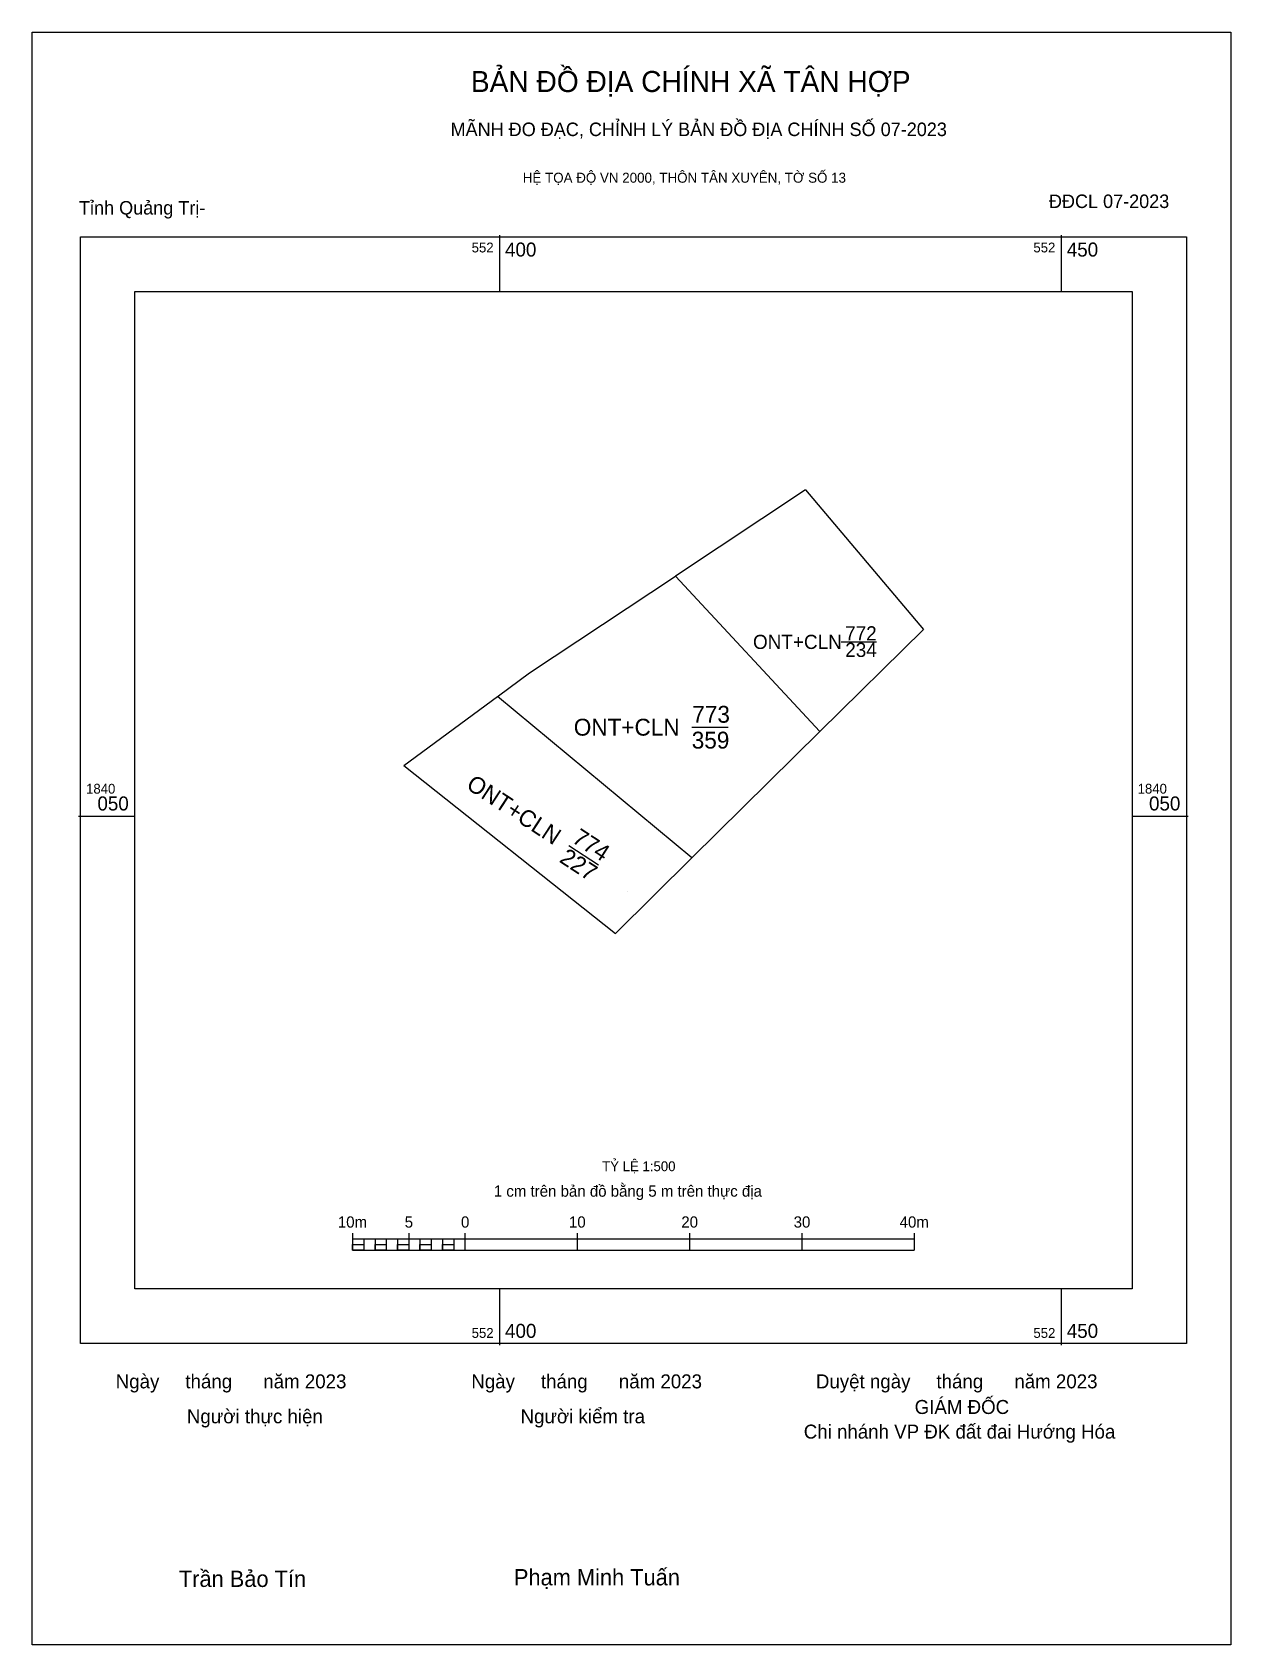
# Model space of a CAD drawing. Extents: x 552358 to 552465, y 1839976 to 1840120.
import ezdxf

# ---------------------------------------------------------------- set-up
doc = ezdxf.new("R2010")
doc.units = 0
for name, color, linetype in [('Level 10', 7, 'Continuous'), ('Level 13', 7, 'Continuous'), ('Level 15', 7, 'Continuous'), ('Level 27', 7, 'Continuous'), ('Level 6', 7, 'Continuous'), ('Level 62', 7, 'Continuous'), ('Level 63', 7, 'Continuous'), ('Level 9', 7, 'Continuous')]:
    doc.layers.add(name, color=color, linetype=linetype)

msp = doc.modelspace()

# ---------------------------------------------------------------- linework, layer by layer
at = {"layer": 'Level 10'}
for p, q in [((552427.23, 1840079.02), (552415.68, 1840071.34)), ((552427.23, 1840079.02), (552437.74, 1840066.61)), ((552428.53, 1840057.52), (552437.74, 1840066.61)), ((552391.5, 1840054.51), (552399.84, 1840060.64)), ((552391.5, 1840054.51), (552410.32, 1840039.56)), ((552410.32, 1840039.56), (552417.13, 1840046.28))]:
    msp.add_line(p, q, dxfattribs=at)
msp.add_lwpolyline([(552402.69, 1840062.74), (552415.68, 1840071.34), (552428.53, 1840057.52), (552417.13, 1840046.28), (552399.84, 1840060.64), (552399.92, 1840060.7)], close=True, dxfattribs=at)
at = {"layer": 'Level 13'}
for p, q in [((552430.41, 1840065.5), (552433.55, 1840065.5)), ((552417.12, 1840057.91), (552420.35, 1840057.91)), ((552406.19, 1840047.4), (552408.82, 1840045.68))]:
    msp.add_line(p, q, dxfattribs=at)
at = {"layer": 'Level 15'}
msp.add_lwpolyline([(552358.42, 1840119.74), (552465.1, 1840119.74), (552465.1, 1839976.28), (552358.42, 1839976.28)], close=True, dxfattribs=at)
at = {"layer": 'Level 27'}
for p, q in [((552415.68, 1840071.34), (552415.68, 1840071.34)), ((552399.84, 1840060.64), (552399.83, 1840060.64)), ((552428.53, 1840057.52), (552428.53, 1840057.52)), ((552428.53, 1840057.52), (552428.53, 1840057.52)), ((552411.37, 1840043.32), (552411.37, 1840043.31)), ((552411.37, 1840043.32), (552411.37, 1840043.31))]:
    msp.add_line(p, q, dxfattribs=at)
at = {"layer": 'Level 62'}
msp.add_lwpolyline([(552367.55, 1840096.68), (552456.31, 1840096.68), (552456.31, 1840007.93), (552367.55, 1840007.93)], close=True, dxfattribs=at)
at = {"layer": 'Level 63'}
for p, q in [((552400, 1840101.68), (552400, 1840096.68)), ((552450, 1840101.68), (552450, 1840096.68)), ((552362.55, 1840050), (552367.55, 1840050)), ((552456.31, 1840050), (552461.31, 1840050)), ((552386.93, 1840012.89), (552386.93, 1840011.39)), ((552391.93, 1840012.89), (552391.93, 1840011.39)), ((552396.93, 1840012.89), (552396.93, 1840011.39)), ((552406.93, 1840012.89), (552406.93, 1840011.39)), ((552416.93, 1840012.89), (552416.93, 1840011.39)), ((552426.93, 1840012.89), (552426.93, 1840011.39)), ((552436.93, 1840012.89), (552436.93, 1840011.39)), ((552386.93, 1840012.39), (552436.93, 1840012.39)), ((552386.93, 1840011.39), (552436.93, 1840011.39)), ((552387.93, 1840012.39), (552387.93, 1840011.39)), ((552388.93, 1840012.39), (552388.93, 1840011.39)), ((552389.93, 1840012.39), (552389.93, 1840011.39)), ((552390.93, 1840012.39), (552390.93, 1840011.39)), ((552391.93, 1840012.39), (552391.93, 1840011.39)), ((552392.93, 1840012.39), (552392.93, 1840011.39)), ((552393.93, 1840012.39), (552393.93, 1840011.39)), ((552394.93, 1840012.39), (552394.93, 1840011.39)), ((552395.93, 1840012.39), (552395.93, 1840011.39)), ((552396.93, 1840012.39), (552396.93, 1840011.39)), ((552400, 1840007.93), (552400, 1840002.93)), ((552450, 1840007.93), (552450, 1840002.93))]:
    msp.add_line(p, q, dxfattribs=at)
for points in [[(552362.71, 1840101.53), (552461.15, 1840101.53), (552461.15, 1840003.08), (552362.71, 1840003.08)], [(552386.93, 1840011.89), (552387.93, 1840011.89), (552387.93, 1840011.39), (552386.93, 1840011.39)], [(552386.93, 1840011.89), (552387.93, 1840011.89), (552387.93, 1840011.39), (552386.93, 1840011.39)], [(552388.93, 1840011.89), (552389.93, 1840011.89), (552389.93, 1840011.39), (552388.93, 1840011.39)], [(552390.93, 1840011.89), (552391.93, 1840011.89), (552391.93, 1840011.39), (552390.93, 1840011.39)], [(552392.93, 1840011.89), (552393.93, 1840011.89), (552393.93, 1840011.39), (552392.93, 1840011.39)], [(552394.93, 1840011.89), (552395.93, 1840011.89), (552395.93, 1840011.39), (552394.93, 1840011.39)]]:
    msp.add_lwpolyline(points, close=True, dxfattribs=at)

# ---------------------------------------------------------------- texts
at = {"layer": 'Level 13'}
for s, height, p in [('ONT+CLN', 1.259, (552422.57, 1840064.87)), ('772', 1.259, (552430.77, 1840065.63)), ('234', 1.259, (552430.78, 1840064.16)), ('773', 1.5, (552417.17, 1840058.31)), ('ONT+CLN', 1.5, (552406.62, 1840057.16)), ('359', 1.5, (552417.12, 1840056.01))]:
    msp.add_text(s, height=height, dxfattribs=at).set_placement(p)
for s, p in [('ONT+CLN', (552396.95, 1840052.52)), ('774', (552406.37, 1840047.73)), ('227', (552405.25, 1840045.97))]:
    msp.add_text(s, height=1.5, rotation=326.9032, dxfattribs=at).set_placement(p)
at = {"layer": 'Level 6'}
msp.add_text('TỶ LỆ 1:500', height=0.879, dxfattribs=at).set_placement((552409.14, 1840018.41))
at = {"layer": 'Level 63'}
for s, height, p in [('BẢN ĐỒ ĐỊA CHÍNH XÃ TÂN HỢP', 1.8718, (552397.46, 1840114.42)), ('MÃNH ĐO ĐẠC, CHỈNH LÝ BẢN ĐỒ ĐỊA CHÍNH SỐ 07-2023', 1.2011, (552395.65, 1840110.5)), ('HỆ TỌA ĐỘ VN 2000, THÔN TÂN XUYÊN, TỜ SỐ 13', 0.8891, (552402.08, 1840106.35)), ('552', 0.875, (552397.53, 1840100.15)), ('400', 1.25, (552400.5, 1840099.78)), ('552', 0.875, (552447.53, 1840100.15)), ('450', 1.25, (552450.5, 1840099.78)), ('1840', 0.875, (552363.21, 1840052)), ('050', 1.25, (552364.22, 1840050.5)), ('1840', 0.875, (552456.81, 1840052)), ('050', 1.25, (552457.82, 1840050.5)), ('1 cm trên bản đồ bằng 5 m trên thực địa', 1, (552399.5, 1840016.14)), ('10m', 1, (552385.62, 1840013.39)), ('5', 1, (552391.57, 1840013.39)), ('0', 1, (552396.58, 1840013.39)), ('10', 1, (552406.19, 1840013.39)), ('20', 1, (552416.19, 1840013.39)), ('30', 1, (552426.19, 1840013.39)), ('40m', 1, (552435.62, 1840013.39)), ('552', 0.875, (552397.53, 1840003.58)), ('400', 1.25, (552400.5, 1840003.58)), ('552', 0.875, (552447.53, 1840003.58)), ('450', 1.25, (552450.5, 1840003.58)), ('Ngày     tháng      năm 2023', 1.2442, (552365.85, 1839999.09)), ('Ngày     tháng      năm 2023', 1.2442, (552397.5, 1839999.09)), ('Duyệt ngày     tháng      năm 2023', 1.2442, (552428.17, 1839999.09)), ('Người thực hiện', 1.2442, (552372.18, 1839995.98)), ('Người kiểm tra', 1.2442, (552401.88, 1839995.98)), ('GIÁM ĐỐC', 1.244, (552436.96, 1839996.81)), ('Chi nhánh VP ĐK đất đai Hướng Hóa', 1.2442, (552427.09, 1839994.62)), ('Trần Bảo Tín', 1.4512, (552371.47, 1839981.42)), ('Phạm Minh Tuấn', 1.4512, (552401.29, 1839981.56))]:
    msp.add_text(s, height=height, dxfattribs=at).set_placement(p)
at = {"layer": 'Level 9'}
for s, p in [('Tỉnh Quảng Trị-', (552362.58, 1840103.52)), ('ĐĐCL 07-2023', (552448.91, 1840104.1))]:
    msp.add_text(s, height=1.2011, dxfattribs=at).set_placement(p)

doc.saveas('drawing.dxf')
